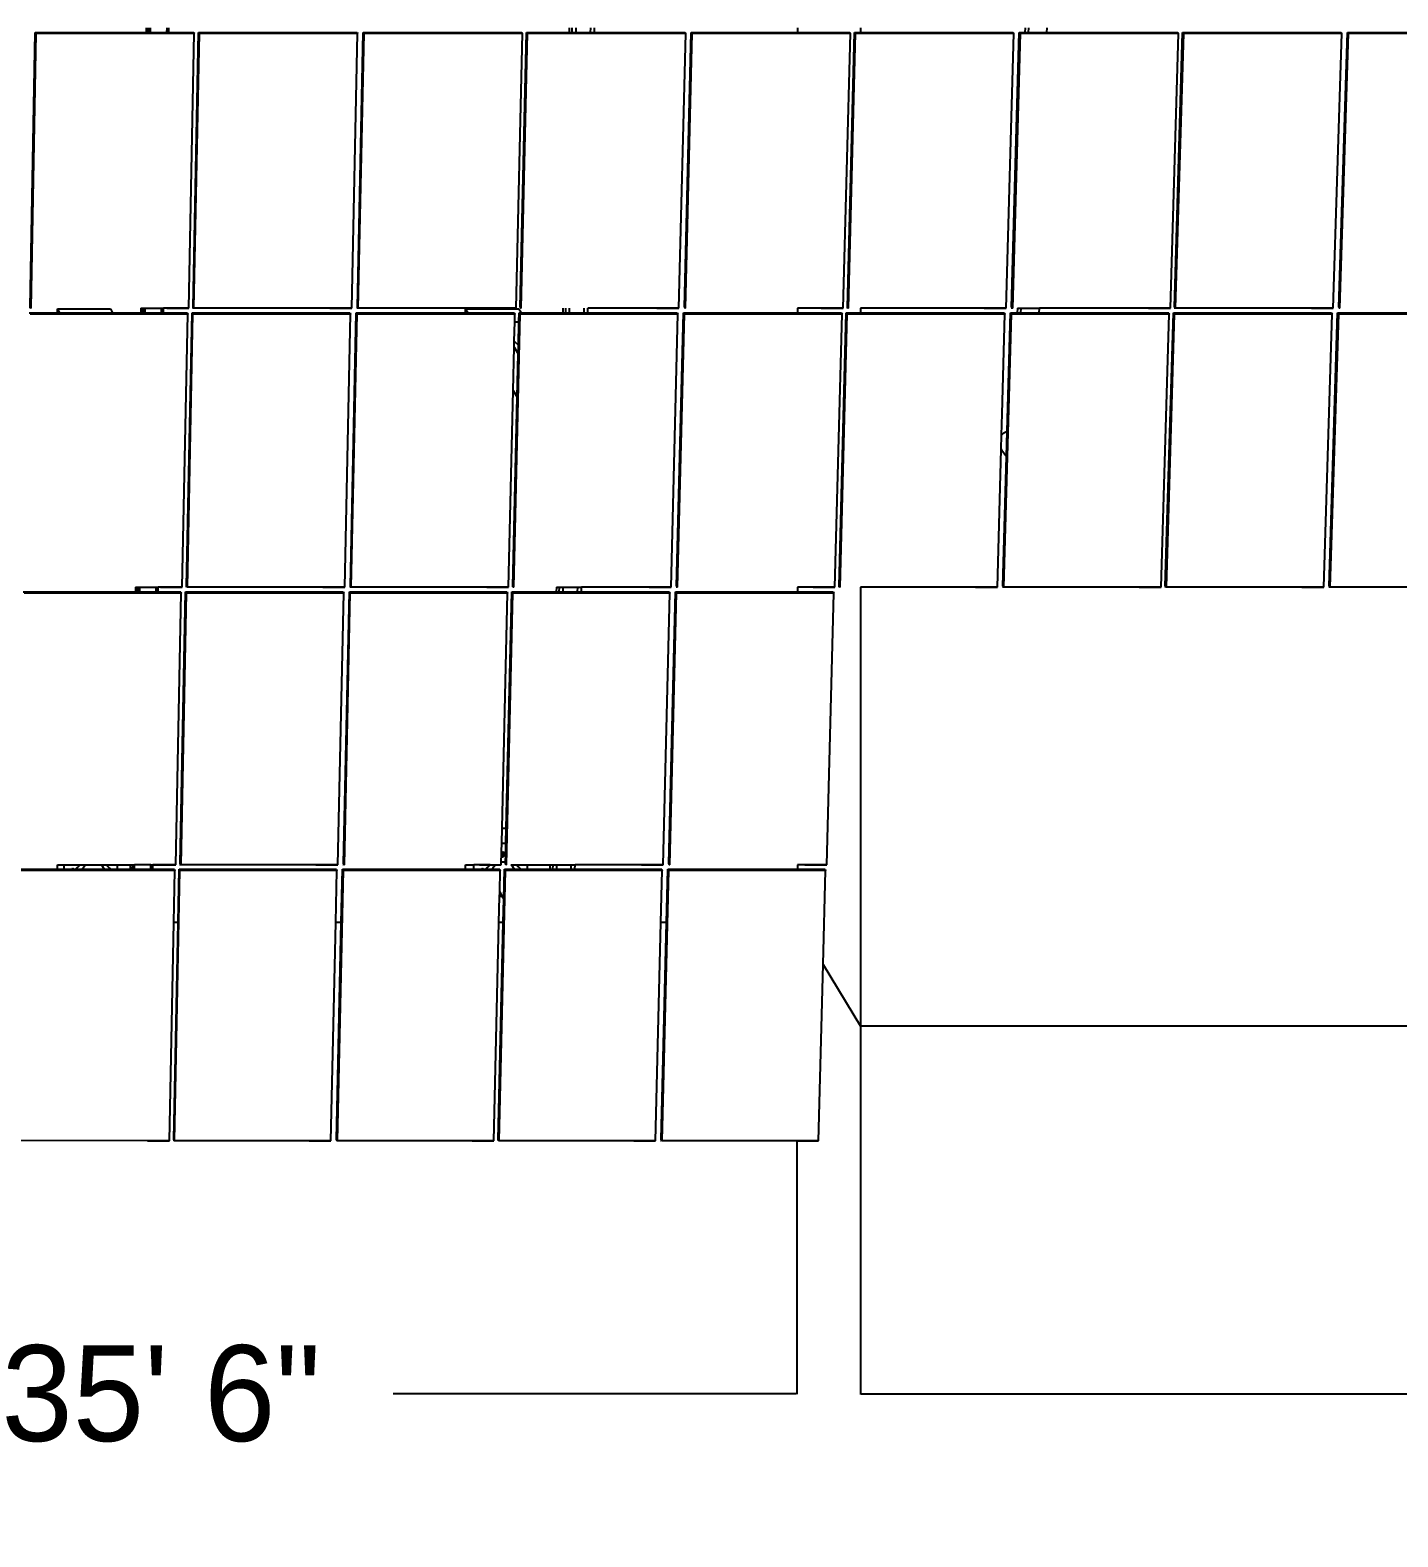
# Model space of a CAD drawing. Header units: inches. Extents: x -1856 to 1878, y -1863 to 1709.
# Drawn here: x 703 to 1216, y -1863 to -1297 of the extents above; entities that cross this region are included whole.
import ezdxf

# ---------------------------------------------------------------- set-up
doc = ezdxf.new("R2010")
doc.units = ezdxf.units.IN
doc.header["$MEASUREMENT"] = 0
doc.dimstyles.get("Standard").update_dxf_attribs({"dimtxt": 36, "dimasz": 0.18, "dimexe": 0.18, "dimexo": 0.0625, "dimgap": 0.09, "dimtad": 0, "dimtih": 1, "dimtoh": 1, "dimdec": 4, "dimzin": 0, "dimdsep": 46, "dimtxsty": 'Standard', "dimcen": 0.09, "dimclrd": 1, "dimclre": 1, "dimclrt": 1, "dimadec": 0, "dimazin": 0, "dimtfac": 1, "dimtdec": 4, "dimtofl": 0, "dimtmove": 0, "dimatfit": 3, "dimfxl": 1, "dimtolj": 1, "dimtzin": 0, "dimarcsym": 0})

# ---------------------------------------------------------------- blocks, each defined once
blk = doc.blocks.new('*D3')
at = {"color": 1, "lineweight": -2, "transparency": 16777216}
for p, q in [((1014.63, -1506.26), (1014.63, -1809.24)), ((1613.53, -1506.28), (1613.53, -1809.24)), ((1014.81, -1809.06), (1226.99, -1809.06)), ((1613.35, -1809.06), (1401.17, -1809.06))]:
    blk.add_line(p, q, dxfattribs=at)
at = {"color": 1, "transparency": 16777216}
for points in [[(1014.81, -1809.03), (1014.81, -1809.09), (1014.63, -1809.06)], [(1613.35, -1809.03), (1613.35, -1809.09), (1613.53, -1809.06)]]:
    blk.add_solid(points, dxfattribs=at)
at = {"layer": 'Defpoints', "color": 0, "transparency": 16777216}
for p in [(1014.63, -1506.2), (1613.53, -1506.22), (1613.53, -1809.06)]:
    blk.add_point(p, dxfattribs=at)
at = {"color": 1, "transparency": 16777216, "insert": (1314.08, -1809.06), "char_height": 36, "attachment_point": 5}
blk.add_mtext('\\A1;44\' 5"', dxfattribs=at)
blk = doc.blocks.new('*D4')
at = {"color": 1, "lineweight": -2, "transparency": 16777216}
for p, q in [((513.41, -1714.04), (513.41, -1809.21)), ((990.65, -1714.05), (990.65, -1809.21)), ((513.59, -1809.03), (664.94, -1809.03)), ((990.47, -1809.03), (839.12, -1809.03))]:
    blk.add_line(p, q, dxfattribs=at)
at = {"color": 1, "transparency": 16777216}
for points in [[(513.59, -1809), (513.59, -1809.06), (513.41, -1809.03)], [(990.47, -1809), (990.47, -1809.06), (990.65, -1809.03)]]:
    blk.add_solid(points, dxfattribs=at)
at = {"layer": 'Defpoints', "color": 0, "transparency": 16777216}
for p in [(513.41, -1713.98), (990.65, -1713.99), (990.65, -1809.03)]:
    blk.add_point(p, dxfattribs=at)
at = {"color": 1, "transparency": 16777216, "insert": (752.03, -1809.03), "char_height": 36, "attachment_point": 5}
blk.add_mtext('\\A1;35\' 6"', dxfattribs=at)

msp = doc.modelspace()

# ---------------------------------------------------------------- linework, layer by layer
for p, q in [((702.84806, -1401.00215), (704.74036, -1297.90076)), ((702.98799, -1401.44435), (704.88105, -1298.32357)), ((703.16978, -1401.44532), (705.06333, -1298.32454)), ((704.74036, -1297.90076), (704.88105, -1298.32357)), ((704.74036, -1297.90076), (746.33341, -1297.90141)), ((704.88105, -1298.32357), (705.06333, -1298.32454)), ((705.06333, -1298.32454), (705.14985, -1298.32357)), ((764.44288, -1298.32451), (705.14985, -1298.32357)), ((746.36724, -1296.11972), (746.33341, -1297.90141)), ((746.33341, -1297.90141), (747.27618, -1297.90143)), ((747.27618, -1297.90143), (747.31006, -1296.11974)), ((747.27618, -1297.90143), (747.9947, -1297.90144)), ((747.9947, -1297.90144), (748.02861, -1296.11975)), ((747.9947, -1297.90144), (754.17397, -1297.90154)), ((754.17397, -1297.90154), (754.20816, -1296.11986)), ((754.17397, -1297.90154), (754.89249, -1297.90155)), ((754.89249, -1297.90155), (754.92672, -1296.11988)), ((754.89249, -1297.90155), (764.2903, -1297.9017)), ((762.38986, -1401.44528), (764.44288, -1298.32451)), ((764.00326, -1401.00437), (766.06021, -1297.90299)), ((764.15537, -1401.44657), (766.21315, -1298.3258)), ((764.2903, -1297.9017), (764.44288, -1298.32451)), ((764.33716, -1401.44753), (766.39542, -1298.32677)), ((766.06021, -1297.90299), (766.21315, -1298.3258)), ((766.06021, -1297.90299), (825.61015, -1297.90392)), ((766.21315, -1298.3258), (766.39542, -1298.32677)), ((766.39542, -1298.32677), (766.48195, -1298.3258)), ((825.77497, -1298.32673), (766.48195, -1298.3258)), ((823.55724, -1401.44749), (825.77497, -1298.32673)), ((825.61015, -1297.90392), (825.77497, -1298.32673)), ((825.68809, -1401.00529), (827.91112, -1297.90392)), ((825.85248, -1401.44749), (828.0764, -1298.32673)), ((826.03427, -1401.44846), (828.25867, -1298.3277)), ((827.91112, -1297.90392), (828.0764, -1298.32673)), ((827.91112, -1297.90392), (887.46105, -1297.90485)), ((828.0764, -1298.32673), (828.25867, -1298.3277)), ((828.25867, -1298.3277), (828.3452, -1298.32673)), ((887.63822, -1298.32766), (828.3452, -1298.32673)), ((885.25434, -1401.44842), (887.63822, -1298.32766)), ((886.84328, -1401.0075), (889.23096, -1297.90614)), ((887.01985, -1401.44971), (889.40848, -1298.32895)), ((887.20163, -1401.45067), (889.59075, -1298.32992)), ((887.46105, -1297.90485), (887.63822, -1298.32766)), ((889.23096, -1297.90614), (889.40848, -1298.32895)), ((889.23096, -1297.90614), (905.21301, -1297.90639)), ((889.40848, -1298.32895), (889.59075, -1298.32992)), ((889.59075, -1298.32992), (889.67728, -1298.32895)), ((948.9703, -1298.32989), (889.67728, -1298.32895)), ((905.25405, -1296.12463), (905.21301, -1297.90639)), ((905.21301, -1297.90639), (906.35648, -1297.90641)), ((906.35648, -1297.90641), (906.39758, -1296.12465)), ((906.35648, -1297.90641), (907.79352, -1297.90643)), ((907.79352, -1297.90643), (907.83468, -1296.12468)), ((907.79352, -1297.90643), (913.25427, -1297.90652)), ((913.25427, -1297.90652), (913.29568, -1296.12478)), ((913.25427, -1297.90652), (914.69131, -1297.90654)), ((914.69131, -1297.90654), (914.73279, -1296.1248)), ((914.69131, -1297.90654), (948.78089, -1297.90708)), ((946.4217, -1401.45063), (948.9703, -1298.32989)), ((948.5281, -1401.00843), (951.08186, -1297.90708)), ((948.71695, -1401.45063), (951.27172, -1298.32989)), ((948.78089, -1297.90708), (948.9703, -1298.32989)), ((948.89873, -1401.4516), (951.454, -1298.33085)), ((951.08186, -1297.90708), (951.27172, -1298.32989)), ((951.08186, -1297.90708), (990.98928, -1297.9077)), ((951.27172, -1298.32989), (951.454, -1298.33085)), ((951.454, -1298.33085), (951.54053, -1298.32989)), ((1010.83354, -1298.33082), (951.54053, -1298.32989)), ((990.98928, -1296.126), (990.98928, -1297.9077)), ((990.98928, -1297.9077), (1010.63178, -1297.90801)), ((1008.1188, -1401.45156), (1010.83354, -1298.33082)), ((1009.68328, -1401.01064), (1012.40169, -1297.9093)), ((1009.88431, -1401.45285), (1012.60379, -1298.33211)), ((1010.06609, -1401.45381), (1012.78607, -1298.33308)), ((1010.63178, -1297.90801), (1010.83354, -1298.33082)), ((1012.40169, -1297.9093), (1012.60379, -1298.33211)), ((1012.40169, -1297.9093), (1014.63267, -1297.90933)), ((1012.60379, -1298.33211), (1012.78607, -1298.33308)), ((1012.78607, -1298.33308), (1012.8726, -1298.33211)), ((1072.1656, -1298.33304), (1012.8726, -1298.33211)), ((1014.63267, -1296.12754), (1014.63267, -1297.90933)), ((1014.63267, -1297.90933), (1071.95161, -1297.91023)), ((1069.28615, -1401.45377), (1072.1656, -1298.33304)), ((1071.36809, -1401.01157), (1074.25257, -1297.91023)), ((1071.5814, -1401.45377), (1074.46703, -1298.33304)), ((1071.76318, -1401.45474), (1074.6493, -1298.33401)), ((1071.95161, -1297.91023), (1072.1656, -1298.33304)), ((1074.25257, -1297.91023), (1074.46703, -1298.33304)), ((1074.25257, -1297.91023), (1076.35588, -1297.91026)), ((1074.46703, -1298.33304), (1074.6493, -1298.33401)), ((1074.6493, -1298.33401), (1074.73583, -1298.33304)), ((1134.02883, -1298.33397), (1074.73583, -1298.33304)), ((1076.40444, -1296.12847), (1076.35588, -1297.91026)), ((1076.35588, -1297.91026), (1077.71506, -1297.91029)), ((1077.71506, -1297.91029), (1077.76368, -1296.12849)), ((1077.71506, -1297.91029), (1084.61416, -1297.91039)), ((1084.61416, -1297.91039), (1084.66309, -1296.12862)), ((1084.61416, -1297.91039), (1133.80249, -1297.91116)), ((1130.98324, -1401.4547), (1134.02883, -1298.33397)), ((1132.52326, -1401.01378), (1135.57239, -1297.91246)), ((1132.74874, -1401.45599), (1135.79909, -1298.33527)), ((1132.93052, -1401.45695), (1135.98136, -1298.33624)), ((1133.80249, -1297.91116), (1134.02883, -1298.33397)), ((1135.57239, -1297.91246), (1135.79909, -1298.33527)), ((1135.57239, -1297.91246), (1195.1223, -1297.91339)), ((1135.79909, -1298.33527), (1135.98136, -1298.33624)), ((1135.98136, -1298.33624), (1136.06789, -1298.33527)), ((1195.36089, -1298.3362), (1136.06789, -1298.33527)), ((1192.15058, -1401.45691), (1195.36089, -1298.3362)), ((1194.20807, -1401.01471), (1197.42327, -1297.91339)), ((1194.44583, -1401.45691), (1197.66232, -1298.3362)), ((1194.6276, -1401.45788), (1197.84458, -1298.33717)), ((1195.1223, -1297.91339), (1195.36089, -1298.3362)), ((1197.42327, -1297.91339), (1197.66232, -1298.3362)), ((1197.42327, -1297.91339), (1235.98341, -1297.91399)), ((1197.66232, -1298.3362), (1197.84458, -1298.33717)), ((1197.84458, -1298.33717), (1197.93112, -1298.3362)), ((1257.22411, -1298.33713), (1197.93112, -1298.3362)), ((702.98799, -1401.44435), (702.84806, -1401.00215)), ((702.98799, -1401.44435), (702.9017, -1401.44532)), ((703.16978, -1401.44532), (702.98799, -1401.44435)), ((713.03037, -1401.6588), (732.97323, -1401.6588)), ((713.03037, -1403.19444), (713.03037, -1401.6588)), ((713.03037, -1401.6588), (713.81156, -1403.19445)), ((732.97323, -1401.6588), (733.77643, -1403.19476)), ((744.36699, -1401.44511), (744.33376, -1403.19492)), ((744.36699, -1401.44511), (745.30706, -1401.44513)), ((745.27379, -1403.19494), (745.30706, -1401.44513)), ((745.30706, -1401.44513), (746.02369, -1401.44514)), ((745.99038, -1403.19495), (746.02369, -1401.44514)), ((746.02369, -1401.44514), (752.18668, -1401.44525)), ((752.1531, -1403.19505), (752.18668, -1401.44525)), ((752.18668, -1401.44525), (752.90331, -1401.44526)), ((752.86969, -1403.19506), (752.90331, -1401.44526)), ((762.38986, -1401.44528), (752.90331, -1401.44526)), ((754.13812, -1401.44529), (762.38983, -1401.44658)), ((762.38983, -1401.44658), (762.38986, -1401.44528)), ((763.8666, -1401.44753), (763.801, -1401.44753)), ((764.15537, -1401.44657), (764.00326, -1401.00437)), ((764.15537, -1401.44657), (764.06908, -1401.44753)), ((764.33716, -1401.44753), (764.15537, -1401.44657)), ((764.42345, -1401.44657), (764.33716, -1401.44753)), ((823.55724, -1401.44749), (764.42345, -1401.44657)), ((815.30549, -1401.4475), (823.55721, -1401.44879)), ((823.55721, -1401.44879), (823.55724, -1401.44749)), ((825.5637, -1401.44846), (825.49811, -1401.44846)), ((825.85248, -1401.44749), (825.68809, -1401.00529)), ((825.85248, -1401.44749), (825.76619, -1401.44846)), ((826.03427, -1401.44846), (825.85248, -1401.44749)), ((885.25434, -1401.44842), (826.12056, -1401.44749)), ((866.34107, -1401.6588), (886.28393, -1401.6588)), ((866.34107, -1403.19805), (866.34107, -1401.6588)), ((866.34107, -1401.6588), (867.29246, -1403.19806)), ((877.0026, -1401.44843), (885.25431, -1401.44972)), ((885.25431, -1401.44972), (885.25434, -1401.44842)), ((886.28393, -1401.6588), (887.25821, -1403.19963)), ((886.73107, -1401.45067), (886.66547, -1401.45067)), ((887.01985, -1401.44971), (886.84328, -1401.0075)), ((887.01985, -1401.44971), (886.93355, -1401.45067)), ((887.20163, -1401.45067), (887.01985, -1401.44971)), ((902.82799, -1401.44999), (902.78768, -1403.19988)), ((903.92782, -1403.19989), (903.96818, -1401.45002)), ((905.36101, -1403.19992), (905.40144, -1401.45004)), ((910.80713, -1403.2), (910.8478, -1401.45014)), ((912.24032, -1403.20002), (912.28105, -1401.45017)), ((946.4217, -1401.45063), (912.28105, -1401.45017)), ((938.16996, -1401.45064), (946.42167, -1401.45193)), ((946.42167, -1401.45193), (946.4217, -1401.45063)), ((948.42817, -1401.4516), (948.36257, -1401.4516)), ((948.71695, -1401.45063), (948.5281, -1401.00843)), ((948.71695, -1401.45063), (948.63065, -1401.4516)), ((948.89873, -1401.4516), (948.71695, -1401.45063)), ((990.98928, -1401.4514), (990.98928, -1403.20122)), ((1008.1188, -1401.45156), (990.98928, -1401.4514)), ((999.86706, -1401.45157), (1008.11877, -1401.45286)), ((1008.11877, -1401.45286), (1008.1188, -1401.45156)), ((1009.59552, -1401.45381), (1009.52993, -1401.45381)), ((1009.88431, -1401.45285), (1009.68328, -1401.01064)), ((1009.88431, -1401.45285), (1009.79801, -1401.45381)), ((1010.06609, -1401.45381), (1009.88431, -1401.45285)), ((1014.63267, -1401.45293), (1014.63267, -1403.20155)), ((1069.28615, -1401.45377), (1014.63267, -1401.45293)), ((1061.03441, -1401.45378), (1069.28612, -1401.45507)), ((1069.28612, -1401.45507), (1069.28615, -1401.45377)), ((1071.29262, -1401.45474), (1071.22702, -1401.45474)), ((1071.5814, -1401.45377), (1071.36809, -1401.01157)), ((1071.5814, -1401.45377), (1071.4951, -1401.45474)), ((1071.76318, -1401.45474), (1071.5814, -1401.45377)), ((1073.5343, -1401.45381), (1073.48665, -1403.20243)), ((1073.5343, -1401.45381), (1074.88951, -1401.45383)), ((1074.8418, -1403.20245), (1074.88951, -1401.45383)), ((1074.88951, -1401.45383), (1081.77052, -1401.45396)), ((1081.7225, -1403.20256), (1081.77052, -1401.45396)), ((1130.98324, -1401.4547), (1081.77052, -1401.45396)), ((1122.7315, -1401.45471), (1130.9832, -1401.45599)), ((1130.9832, -1401.45599), (1130.98324, -1401.4547)), ((1132.45996, -1401.45695), (1132.39436, -1401.45695)), ((1132.74874, -1401.45599), (1132.52326, -1401.01378)), ((1132.74874, -1401.45599), (1132.66244, -1401.45695)), ((1132.93052, -1401.45695), (1132.74874, -1401.45599)), ((1192.15058, -1401.45691), (1133.01682, -1401.45599)), ((1183.89884, -1401.45692), (1192.15054, -1401.45821)), ((1192.15054, -1401.45821), (1192.15058, -1401.45691)), ((1194.15704, -1401.45788), (1194.09144, -1401.45788)), ((1194.44583, -1401.45691), (1194.20807, -1401.01471)), ((1194.44583, -1401.45691), (1194.35952, -1401.45788)), ((1194.6276, -1401.45788), (1194.44583, -1401.45691)), ((702.45356, -1403.19427), (713.03037, -1403.19444)), ((702.77519, -1403.63785), (702.86147, -1403.63688)), ((761.99187, -1403.63781), (702.86147, -1403.63688)), ((713.03037, -1403.19444), (713.81156, -1403.19445)), ((713.81156, -1403.19445), (733.77643, -1403.19476)), ((733.77643, -1403.19476), (744.33376, -1403.19492)), ((744.33376, -1403.19492), (745.27379, -1403.19494)), ((745.27379, -1403.19494), (745.99038, -1403.19495)), ((745.99038, -1403.19495), (752.1531, -1403.19505)), ((752.1531, -1403.19505), (752.86969, -1403.19506)), ((752.86969, -1403.19506), (761.8402, -1403.1952)), ((759.95104, -1506.19445), (761.99187, -1403.63781)), ((761.56051, -1505.73394), (763.60526, -1403.19648)), ((761.71172, -1506.19573), (763.75729, -1403.63909)), ((761.8402, -1403.1952), (761.99187, -1403.63781)), ((761.89301, -1506.19669), (763.93906, -1403.64006)), ((763.60526, -1403.19648), (763.75729, -1403.63909)), ((763.60526, -1403.19648), (822.9919, -1403.19741)), ((763.75729, -1403.63909), (763.93906, -1403.64006)), ((763.93906, -1403.64006), (764.02535, -1403.63909)), ((823.15575, -1403.64002), (764.02535, -1403.63909)), ((820.95109, -1506.19665), (823.15575, -1403.64002)), ((822.9919, -1403.19741), (823.15575, -1403.64002)), ((823.07664, -1505.73486), (825.28656, -1403.19741)), ((823.24006, -1506.19665), (825.45086, -1403.64002)), ((823.42135, -1506.19761), (825.63264, -1403.64099)), ((825.28656, -1403.19741), (825.45086, -1403.64002)), ((825.28656, -1403.19741), (866.34107, -1403.19805)), ((825.45086, -1403.64002), (825.63264, -1403.64099)), ((825.63264, -1403.64099), (825.71893, -1403.64002)), ((884.84932, -1403.64095), (825.71893, -1403.64002)), ((866.34107, -1403.19805), (867.29246, -1403.19806)), ((867.29246, -1403.19806), (884.67319, -1403.19834)), ((884.24011, -1506.19885), (886.61473, -1403.64223)), ((884.4214, -1506.19981), (886.7965, -1403.6432)), ((884.61585, -1413.74417), (884.78151, -1406.57529)), ((884.67319, -1403.19834), (884.84932, -1403.64095)), ((884.78151, -1406.57529), (884.84932, -1403.64095)), ((884.78151, -1406.57529), (886.36011, -1406.57529)), ((886.15844, -1415.28675), (886.36011, -1406.57529)), ((886.36011, -1406.57529), (886.43825, -1403.19962)), ((886.43825, -1403.19962), (886.61473, -1403.64223)), ((886.43825, -1403.19962), (887.25821, -1403.19963)), ((886.61473, -1403.64223), (886.7965, -1403.6432)), ((886.7965, -1403.6432), (886.88279, -1403.64223)), ((946.01318, -1403.64316), (886.88279, -1403.64223)), ((887.25821, -1403.19963), (902.78768, -1403.19988)), ((902.78768, -1403.19988), (903.92782, -1403.19989)), ((903.92782, -1403.19989), (905.36101, -1403.19992)), ((905.36101, -1403.19992), (910.80713, -1403.2)), ((910.80713, -1403.2), (912.24032, -1403.20002)), ((912.24032, -1403.20002), (945.82488, -1403.20055)), ((943.47948, -1506.19977), (946.01318, -1403.64316)), ((945.5807, -1505.73799), (948.11954, -1403.20055)), ((945.76845, -1506.19977), (948.3083, -1403.64316)), ((945.82488, -1403.20055), (946.01318, -1403.64316)), ((945.94973, -1506.20073), (948.49007, -1403.64412)), ((948.11954, -1403.20055), (948.3083, -1403.64316)), ((948.11954, -1403.20055), (990.98928, -1403.20122)), ((948.3083, -1403.64316), (948.49007, -1403.64412)), ((948.49007, -1403.64412), (948.57636, -1403.64316)), ((1007.70675, -1403.64409), (948.57636, -1403.64316)), ((990.98928, -1403.20122), (1007.50617, -1403.20147)), ((1005.00781, -1506.20069), (1007.70675, -1403.64409)), ((1006.56867, -1505.7389), (1009.27125, -1403.20146)), ((1006.76852, -1506.20069), (1009.47218, -1403.64408)), ((1006.94981, -1506.20164), (1009.65395, -1403.64504)), ((1007.50617, -1403.20147), (1007.70675, -1403.64409)), ((1009.27125, -1403.20146), (1009.47218, -1403.64408)), ((1009.27125, -1403.20146), (1014.63267, -1403.20155)), ((1009.47218, -1403.64408), (1009.65395, -1403.64504)), ((1009.65395, -1403.64504), (1009.74025, -1403.64408)), ((1068.87063, -1403.64501), (1009.74025, -1403.64408)), ((1014.63267, -1403.20155), (1068.65788, -1403.20239)), ((1067.82725, -1441.02357), (1068.87063, -1403.64501)), ((1068.29685, -1506.20161), (1071.16575, -1403.64501)), ((1068.47813, -1506.20257), (1071.34752, -1403.64597)), ((1068.65788, -1403.20239), (1068.87063, -1403.64501)), ((1069.71151, -1447.57572), (1070.95254, -1403.20239)), ((1070.95254, -1403.20239), (1071.16575, -1403.64501)), ((1070.95254, -1403.20239), (1073.48665, -1403.20243)), ((1071.16575, -1403.64501), (1071.34752, -1403.64597)), ((1071.34752, -1403.64597), (1071.43381, -1403.64501)), ((1130.56419, -1403.64593), (1071.43381, -1403.64501)), ((1073.48665, -1403.20243), (1074.8418, -1403.20245)), ((1074.8418, -1403.20245), (1081.7225, -1403.20256)), ((1081.7225, -1403.20256), (1130.33916, -1403.20332)), ((1127.53621, -1506.20253), (1130.56419, -1403.64593)), ((1129.0727, -1505.74202), (1132.1042, -1403.2046)), ((1129.29688, -1506.20381), (1132.32959, -1403.64722)), ((1129.47816, -1506.20477), (1132.51136, -1403.64818)), ((1130.33916, -1403.20332), (1130.56419, -1403.64593)), ((1132.1042, -1403.2046), (1132.32959, -1403.64722)), ((1132.1042, -1403.2046), (1191.49082, -1403.20553)), ((1132.32959, -1403.64722), (1132.51136, -1403.64818)), ((1132.51136, -1403.64818), (1132.59766, -1403.64722)), ((1191.72803, -1403.64814), (1132.59766, -1403.64722)), ((1188.53623, -1506.20473), (1191.72803, -1403.64814)), ((1190.58881, -1505.74294), (1193.78548, -1403.20553)), ((1190.8252, -1506.20473), (1194.02314, -1403.64814)), ((1191.00648, -1506.20569), (1194.20491, -1403.64911)), ((1191.49082, -1403.20553), (1191.72803, -1403.64814)), ((1193.78548, -1403.20553), (1194.02314, -1403.64814)), ((1193.78548, -1403.20553), (1232.68866, -1403.20614)), ((1194.02314, -1403.64814), (1194.20491, -1403.64911)), ((1194.20491, -1403.64911), (1194.29121, -1403.64814)), ((1253.42158, -1403.64907), (1194.29121, -1403.64814)), ((884.56196, -1416.07665), (884.61557, -1413.75639)), ((884.61557, -1413.75639), (884.61585, -1413.74417)), ((884.61557, -1413.75639), (886.15816, -1415.29898)), ((884.61585, -1413.74417), (886.15844, -1415.28675)), ((884.18663, -1432.31869), (884.56196, -1416.07665)), ((884.56196, -1416.07665), (886.08376, -1418.51288)), ((885.70715, -1434.78181), (886.08376, -1418.51288)), ((886.08376, -1418.51288), (886.15816, -1415.29898)), ((886.15816, -1415.29898), (886.15844, -1415.28675)), ((882.47943, -1506.19757), (884.18663, -1432.31869)), ((884.06458, -1505.73706), (885.70715, -1434.78181)), ((884.18663, -1432.31869), (885.70715, -1434.78181)), ((1067.60246, -1449.0765), (1067.82725, -1441.02357)), ((1068.39235, -1448.26673), (1069.41535, -1447.65903)), ((1069.41535, -1447.65903), (1069.71151, -1447.57572)), ((1069.44405, -1457.13865), (1069.71151, -1447.57572)), ((1067.45466, -1454.37165), (1067.60246, -1449.0765)), ((1067.60246, -1449.0765), (1068.39235, -1448.26673)), ((1066.00788, -1506.20161), (1067.45314, -1454.426)), ((1067.45314, -1454.426), (1067.45466, -1454.37165)), ((1067.45314, -1454.426), (1067.63046, -1454.6676)), ((1067.63046, -1454.6676), (1067.45466, -1454.37165)), ((1067.63046, -1454.6676), (1069.44405, -1457.13865)), ((1068.08478, -1505.73982), (1069.44405, -1457.13865)), ((700.17927, -1507.91189), (742.34505, -1507.91254)), ((759.55428, -1508.375), (700.58561, -1508.37408)), ((742.37768, -1506.19429), (742.34505, -1507.91254)), ((742.34505, -1507.91254), (743.28235, -1507.91256)), ((742.37768, -1506.19429), (743.31502, -1506.1943)), ((743.28235, -1507.91256), (743.31502, -1506.1943)), ((743.28235, -1507.91256), (743.99703, -1507.91257)), ((743.31502, -1506.1943), (744.02974, -1506.19432)), ((743.99703, -1507.91257), (744.02974, -1506.19432)), ((743.99703, -1507.91257), (750.14328, -1507.91266)), ((744.02974, -1506.19432), (750.17625, -1506.19443)), ((750.14328, -1507.91266), (750.17625, -1506.19443)), ((750.14328, -1507.91266), (750.85796, -1507.91267)), ((750.17625, -1506.19443), (750.89097, -1506.19444)), ((750.85796, -1507.91267), (750.89097, -1506.19444)), ((750.85796, -1507.91267), (759.40351, -1507.91281)), ((759.95104, -1506.19445), (750.89097, -1506.19444)), ((751.72187, -1506.19446), (759.95101, -1506.19574)), ((757.52552, -1610.37212), (759.55428, -1508.375)), ((759.13108, -1609.89224), (761.16374, -1507.91409)), ((759.2814, -1610.37339), (761.31486, -1508.37628)), ((759.40351, -1507.91281), (759.55428, -1508.375)), ((759.46219, -1610.37435), (761.49614, -1508.37724)), ((759.95101, -1506.19574), (759.95104, -1506.19445)), ((761.16374, -1507.91409), (761.31486, -1508.37628)), ((761.16374, -1507.91409), (820.38797, -1507.91501)), ((761.31486, -1508.37628), (761.49614, -1508.37724)), ((761.42373, -1506.19669), (761.35831, -1506.19669)), ((761.49614, -1508.37724), (761.58219, -1508.37628)), ((761.71172, -1506.19573), (761.56051, -1505.73394)), ((820.55085, -1508.3772), (761.58219, -1508.37628)), ((761.71172, -1506.19573), (761.62566, -1506.19669)), ((761.89301, -1506.19669), (761.71172, -1506.19573)), ((820.95109, -1506.19665), (761.97907, -1506.19573)), ((812.72193, -1506.19666), (820.95107, -1506.19794)), ((818.35917, -1610.37431), (820.55085, -1508.3772)), ((820.38797, -1507.91501), (820.55085, -1508.3772)), ((820.47943, -1609.89316), (822.67636, -1507.91501)), ((820.6419, -1610.37431), (822.83969, -1508.3772)), ((820.82269, -1610.37526), (823.02097, -1508.37816)), ((820.95107, -1506.19794), (820.95109, -1506.19665)), ((822.67636, -1507.91501), (822.83969, -1508.3772)), ((822.67636, -1507.91501), (881.90059, -1507.91593)), ((822.83969, -1508.3772), (823.02097, -1508.37816)), ((822.95207, -1506.19761), (822.88666, -1506.19761)), ((823.02097, -1508.37816), (823.10702, -1508.3772)), ((823.24006, -1506.19665), (823.07664, -1505.73486)), ((882.07568, -1508.37812), (823.10702, -1508.3772)), ((823.24006, -1506.19665), (823.154, -1506.19761)), ((823.42135, -1506.19761), (823.24006, -1506.19665)), ((882.47943, -1506.19757), (823.50741, -1506.19665)), ((874.25027, -1506.19758), (882.47941, -1506.19886)), ((880.03658, -1596.6556), (882.07568, -1508.37812)), ((881.47554, -1610.3765), (883.83626, -1508.3794)), ((881.60741, -1596.6556), (883.66082, -1507.91721)), ((881.65634, -1610.37745), (884.01754, -1508.38036)), ((881.90059, -1507.91593), (882.07568, -1508.37812)), ((882.47941, -1506.19886), (882.47943, -1506.19757)), ((883.66082, -1507.91721), (883.83626, -1508.3794)), ((883.66082, -1507.91721), (900.37561, -1507.91747)), ((883.83626, -1508.3794), (884.01754, -1508.38036)), ((883.95212, -1506.19981), (883.88671, -1506.19981)), ((884.01754, -1508.38036), (884.10359, -1508.3794)), ((884.24011, -1506.19885), (884.06458, -1505.73706)), ((943.07224, -1508.38032), (884.10359, -1508.3794)), ((884.24011, -1506.19885), (884.15405, -1506.19981)), ((884.4214, -1506.19981), (884.24011, -1506.19885)), ((900.41519, -1506.19914), (900.37561, -1507.91747)), ((900.37561, -1507.91747), (901.51245, -1507.91748)), ((900.41519, -1506.19914), (901.55208, -1506.19917)), ((901.51245, -1507.91748), (901.55208, -1506.19917)), ((901.51245, -1507.91748), (902.94181, -1507.91751)), ((901.55208, -1506.19917), (902.9815, -1506.19919)), ((902.94181, -1507.91751), (902.9815, -1506.19919)), ((902.94181, -1507.91751), (908.37337, -1507.91759)), ((902.9815, -1506.19919), (908.41331, -1506.19929)), ((908.37337, -1507.91759), (908.41331, -1506.19929)), ((908.37337, -1507.91759), (909.80273, -1507.91761)), ((908.41331, -1506.19929), (909.84273, -1506.19932)), ((909.80273, -1507.91761), (909.84273, -1506.19932)), ((909.80273, -1507.91761), (942.88504, -1507.91813)), ((943.47948, -1506.19977), (909.84273, -1506.19932)), ((935.25031, -1506.19978), (943.47945, -1506.20106)), ((940.55331, -1610.37741), (943.07224, -1508.38032)), ((942.64938, -1609.89626), (945.17343, -1507.91813)), ((942.83603, -1610.37741), (945.36108, -1508.38032)), ((942.88504, -1507.91813), (943.07224, -1508.38032)), ((943.01683, -1610.37837), (945.54236, -1508.38128)), ((943.47945, -1506.20106), (943.47948, -1506.19977)), ((945.17343, -1507.91813), (945.36108, -1508.38032)), ((945.17343, -1507.91813), (990.98928, -1507.91884)), ((945.36108, -1508.38032), (945.54236, -1508.38128)), ((945.48046, -1506.20073), (945.41504, -1506.20073)), ((945.54236, -1508.38128), (945.62841, -1508.38032)), ((945.76845, -1506.19977), (945.5807, -1505.73799)), ((1004.59706, -1508.38124), (945.62841, -1508.38032)), ((945.76845, -1506.19977), (945.68239, -1506.20073)), ((945.94973, -1506.20073), (945.76845, -1506.19977)), ((990.98928, -1506.20059), (990.98928, -1507.91884)), ((1005.00781, -1506.20069), (990.98928, -1506.20059)), ((990.98928, -1507.91884), (1004.39765, -1507.91905)), ((996.77864, -1506.2007), (1005.00778, -1506.20198)), ((1001.9138, -1610.37833), (1004.59706, -1508.38124)), ((1004.39765, -1507.91905), (1004.59706, -1508.38124)), ((1005.00778, -1506.20198), (1005.00781, -1506.20069)), ((1006.48053, -1506.20164), (1006.41511, -1506.20164)), ((1006.76852, -1506.20069), (1006.56867, -1505.7389)), ((1006.76852, -1506.20069), (1006.68246, -1506.20164)), ((1006.94981, -1506.20164), (1006.76852, -1506.20069)), ((1014.63267, -1506.20083), (1014.63267, -1671.04905)), ((1066.00788, -1506.20161), (1014.63267, -1506.20083)), ((1057.77872, -1506.20161), (1066.00785, -1506.2029)), ((1066.00785, -1506.2029), (1066.00788, -1506.20161)), ((1068.00886, -1506.20257), (1067.94344, -1506.20257)), ((1068.29685, -1506.20161), (1068.08478, -1505.73982)), ((1068.29685, -1506.20161), (1068.21079, -1506.20257)), ((1068.47813, -1506.20257), (1068.29685, -1506.20161)), ((1127.53621, -1506.20253), (1068.5642, -1506.20161)), ((1119.30704, -1506.20253), (1127.53617, -1506.20382)), ((1127.53617, -1506.20382), (1127.53621, -1506.20253)), ((1129.00888, -1506.20477), (1128.94347, -1506.20477)), ((1129.29688, -1506.20381), (1129.0727, -1505.74202)), ((1129.29688, -1506.20381), (1129.21081, -1506.20477)), ((1129.47816, -1506.20477), (1129.29688, -1506.20381)), ((1188.53623, -1506.20473), (1129.56423, -1506.20381)), ((1180.30707, -1506.20473), (1188.53619, -1506.20602)), ((1188.53619, -1506.20602), (1188.53623, -1506.20473)), ((1190.5372, -1506.20569), (1190.47179, -1506.20569)), ((1190.8252, -1506.20473), (1190.58881, -1505.74294)), ((1190.8252, -1506.20473), (1190.73913, -1506.20569)), ((1191.00648, -1506.20569), (1190.8252, -1506.20473)), ((1250.06455, -1506.20565), (1191.09255, -1506.20473)), ((879.90721, -1602.25607), (880.03658, -1596.6556)), ((880.03658, -1596.6556), (881.60741, -1596.6556)), ((881.47781, -1602.25607), (881.60741, -1596.6556)), ((879.74221, -1609.39924), (879.81407, -1606.28838)), ((879.81407, -1606.28838), (879.81688, -1606.16649)), ((879.81407, -1606.28838), (879.96393, -1606.40338)), ((879.81688, -1606.16649), (880.10629, -1605.87708)), ((879.81688, -1606.16649), (879.81827, -1606.10634)), ((879.81827, -1606.10634), (879.835, -1605.38209)), ((879.81827, -1606.10634), (880.08549, -1605.83913)), ((879.835, -1605.38209), (879.90721, -1602.25607)), ((879.835, -1605.38209), (880.08549, -1605.83913)), ((879.92314, -1606.65166), (879.85699, -1606.73788)), ((879.93318, -1606.66169), (879.86702, -1606.74791)), ((879.93318, -1606.66169), (879.86702, -1606.74791)), ((879.93318, -1606.66169), (879.86702, -1606.74791)), ((879.90721, -1602.25607), (881.47781, -1602.25607)), ((880.00936, -1606.5855), (879.92314, -1606.65166)), ((879.94321, -1606.67172), (880.02649, -1606.60781)), ((879.96393, -1606.40338), (880.21692, -1606.50817)), ((880.10977, -1606.54391), (880.00936, -1606.5855)), ((880.02649, -1606.60781), (880.12347, -1606.56764)), ((880.0694, -1606.68616), (880.16639, -1606.64599)), ((880.08549, -1605.83913), (880.46759, -1605.45702)), ((880.08549, -1605.83913), (880.10629, -1605.87708)), ((880.10629, -1605.87708), (880.4884, -1605.49497)), ((880.21752, -1606.52972), (880.10977, -1606.54391)), ((880.12347, -1606.56764), (880.22755, -1606.55394)), ((880.16639, -1606.64599), (880.27047, -1606.63228)), ((880.21692, -1606.50817), (880.4884, -1606.54391)), ((880.32527, -1606.54391), (880.21752, -1606.52972)), ((880.22755, -1606.55394), (880.33163, -1606.56764)), ((880.27047, -1606.63228), (880.37456, -1606.64599)), ((880.42567, -1606.5855), (880.32527, -1606.54391)), ((880.33163, -1606.56764), (880.42861, -1606.60781)), ((880.37456, -1606.64599), (880.47154, -1606.68616)), ((880.51189, -1606.65166), (880.42567, -1606.5855)), ((880.42861, -1606.60781), (880.51189, -1606.67172)), ((880.46759, -1605.45702), (881.20929, -1606.19872)), ((880.46759, -1605.45702), (880.4884, -1605.49497)), ((880.4884, -1605.49497), (881.19959, -1606.20616)), ((880.4884, -1605.49497), (880.4884, -1606.53829)), ((880.4884, -1605.49497), (880.4884, -1606.53829)), ((880.4884, -1605.49497), (880.4884, -1606.53829)), ((880.4884, -1606.54391), (880.75989, -1606.50817)), ((880.57805, -1606.73788), (880.51189, -1606.65166)), ((880.58808, -1606.74791), (880.52192, -1606.66169)), ((880.58808, -1606.74791), (880.52192, -1606.66169)), ((880.58808, -1606.74791), (880.52192, -1606.66169)), ((880.75989, -1606.50817), (881.01287, -1606.40338)), ((881.01287, -1606.40338), (881.23012, -1606.23668)), ((881.19959, -1606.20616), (881.20929, -1606.19872)), ((881.19959, -1606.20616), (881.23012, -1606.23668)), ((881.20929, -1606.19872), (881.23012, -1606.23668)), ((881.20929, -1606.19872), (881.38257, -1606.372)), ((881.23012, -1606.23668), (881.38218, -1606.38875)), ((881.31182, -1609.42946), (881.38218, -1606.38875)), ((881.38218, -1606.38875), (881.38257, -1606.372)), ((881.38257, -1606.372), (881.47781, -1602.25607)), ((697.91738, -1612.05832), (713.03037, -1612.05856)), ((713.03037, -1612.05856), (713.03037, -1610.37147)), ((713.03037, -1610.37147), (715.53142, -1610.37151)), ((713.03037, -1612.05856), (715.53142, -1612.0586)), ((715.53142, -1612.0586), (715.53142, -1610.37151)), ((715.53142, -1610.37151), (721.56275, -1610.37162)), ((715.53142, -1612.0586), (718.45637, -1612.05864)), ((718.45808, -1612.05452), (718.45637, -1612.05864)), ((718.45637, -1612.05864), (719.18017, -1612.05865)), ((718.52417, -1611.96838), (718.45808, -1612.05452)), ((718.61031, -1611.90228), (718.52417, -1611.96838)), ((718.71062, -1611.86073), (718.61031, -1611.90228)), ((718.81827, -1611.84656), (718.71062, -1611.86073)), ((718.92592, -1611.86073), (718.81827, -1611.84656)), ((719.02623, -1611.90228), (718.92592, -1611.86073)), ((719.11236, -1611.96838), (719.02623, -1611.90228)), ((719.17846, -1612.05452), (719.11236, -1611.96838)), ((719.18017, -1612.05865), (719.17846, -1612.05452)), ((719.18017, -1612.05865), (719.87571, -1612.05866)), ((719.87571, -1612.05866), (721.56275, -1610.37162)), ((719.87571, -1612.05866), (719.93083, -1612.05866)), ((719.93083, -1612.05866), (721.61787, -1610.37162)), ((719.93083, -1612.05866), (722.3964, -1612.0587)), ((721.56275, -1610.37162), (721.61787, -1610.37162)), ((721.61787, -1610.37162), (723.64801, -1610.37166)), ((722.3964, -1612.0587), (722.92951, -1611.10824)), ((722.3964, -1612.0587), (730.60348, -1612.05883)), ((722.92951, -1611.10824), (723.64801, -1610.37166)), ((723.64801, -1610.37166), (729.32715, -1610.37176)), ((729.32715, -1610.37176), (729.99218, -1611.02047)), ((729.32715, -1610.37176), (731.37136, -1610.3718)), ((729.99218, -1611.02047), (730.58568, -1612.01955)), ((730.58568, -1612.01955), (730.60348, -1612.05883)), ((730.60348, -1612.05883), (733.05842, -1612.05887)), ((731.37136, -1610.3718), (732.85546, -1611.85591)), ((731.37136, -1610.3718), (731.39213, -1610.3718)), ((731.39213, -1610.3718), (732.87939, -1611.85906)), ((731.39213, -1610.3718), (735.54422, -1610.37188)), ((732.85546, -1611.85591), (733.05842, -1612.05887)), ((732.87939, -1611.85906), (732.85546, -1611.85591)), ((732.87939, -1611.85906), (733.0792, -1612.05887)), ((732.8921, -1611.86073), (732.87939, -1611.85906)), ((732.99241, -1611.90228), (732.8921, -1611.86073)), ((733.07855, -1611.96838), (732.99241, -1611.90228)), ((733.05842, -1612.05887), (733.0792, -1612.05887)), ((733.14465, -1612.05452), (733.07855, -1611.96838)), ((733.0792, -1612.05887), (733.14663, -1612.05887)), ((733.14465, -1612.05452), (733.14663, -1612.05887)), ((733.14663, -1612.05887), (735.54422, -1612.05891)), ((735.54422, -1610.37188), (735.54422, -1612.05891)), ((735.54422, -1610.37188), (740.39922, -1610.37196)), ((735.54422, -1612.05891), (740.36719, -1612.05898)), ((740.39922, -1610.37196), (740.36719, -1612.05898)), ((740.36719, -1612.05898), (741.30177, -1612.059)), ((740.39922, -1610.37196), (741.33386, -1610.37198)), ((741.30177, -1612.059), (741.33386, -1610.37198)), ((741.30177, -1612.059), (742.01455, -1612.05901)), ((741.33386, -1610.37198), (742.04666, -1610.37199)), ((742.01455, -1612.05901), (742.04666, -1610.37199)), ((742.01455, -1612.05901), (748.14442, -1612.0591)), ((748.1768, -1610.37211), (742.04666, -1610.37199)), ((748.14442, -1612.0591), (748.1768, -1610.37211)), ((748.14442, -1612.0591), (748.8572, -1612.05911)), ((748.1768, -1610.37211), (748.8896, -1610.37212)), ((748.8572, -1612.05911), (748.8896, -1610.37212)), ((748.8572, -1612.05911), (756.9801, -1612.05924)), ((757.52552, -1610.37212), (748.8896, -1610.37212)), ((749.3188, -1610.37213), (757.52549, -1610.3734)), ((756.9801, -1612.05924), (757.12998, -1612.54079)), ((757.52549, -1610.3734), (757.52552, -1610.37212)), ((758.33609, -1632.10957), (758.73553, -1612.06051)), ((758.73553, -1612.06051), (758.88576, -1612.54206)), ((758.73553, -1612.06051), (817.79825, -1612.06143)), ((758.9942, -1610.37435), (758.92896, -1610.37435)), ((759.2814, -1610.37339), (759.13108, -1609.89224)), ((759.2814, -1610.37339), (759.19558, -1610.37435)), ((759.46219, -1610.37435), (759.2814, -1610.37339)), ((818.35917, -1610.37431), (759.54802, -1610.37339)), ((810.15245, -1610.37431), (818.35915, -1610.37559)), ((817.79825, -1612.06143), (817.96017, -1612.54298)), ((818.35915, -1610.37559), (818.35917, -1610.37431)), ((819.64868, -1632.10957), (820.08039, -1612.06143)), ((820.08039, -1612.06143), (820.24276, -1612.54298)), ((820.08039, -1612.06143), (866.34107, -1612.06214)), ((820.35469, -1610.37526), (820.28945, -1610.37526)), ((820.6419, -1610.37431), (820.47943, -1609.89316)), ((820.6419, -1610.37431), (820.55607, -1610.37526)), ((820.82269, -1610.37526), (820.6419, -1610.37431)), ((866.34107, -1612.06214), (866.34107, -1610.37514)), ((866.34107, -1610.37514), (869.37987, -1610.37519)), ((866.34107, -1612.06214), (869.37987, -1612.06219)), ((869.37987, -1612.06219), (869.37987, -1610.37519)), ((875.54939, -1610.37523), (869.37987, -1610.37519)), ((869.37987, -1612.06219), (872.30333, -1612.06224)), ((871.51295, -1610.37523), (879.71964, -1610.37651)), ((872.30653, -1612.05452), (872.30333, -1612.06224)), ((872.30333, -1612.06224), (873.03012, -1612.06225)), ((872.37263, -1611.96838), (872.30653, -1612.05452)), ((872.45877, -1611.90228), (872.37263, -1611.96838)), ((872.55908, -1611.86073), (872.45877, -1611.90228)), ((872.66672, -1611.84656), (872.55908, -1611.86073)), ((872.77437, -1611.86073), (872.66672, -1611.84656)), ((872.87468, -1611.90228), (872.77437, -1611.86073)), ((872.96082, -1611.96838), (872.87468, -1611.90228)), ((873.02691, -1612.05452), (872.96082, -1611.96838)), ((873.03012, -1612.06225), (873.02691, -1612.05452)), ((873.03012, -1612.06225), (873.86236, -1612.06226)), ((873.86236, -1612.06226), (875.54939, -1610.37523)), ((873.86236, -1612.06226), (873.92111, -1612.06226)), ((873.92111, -1612.06226), (875.60814, -1610.37523)), ((873.92111, -1612.06226), (876.38826, -1612.0623)), ((875.54939, -1610.37523), (875.60814, -1610.37523)), ((875.60814, -1610.37523), (877.63841, -1610.37523)), ((876.38826, -1612.0623), (876.92339, -1611.10824)), ((876.38826, -1612.0623), (879.1431, -1612.06234)), ((876.92339, -1611.10824), (877.63841, -1610.37523)), ((877.63841, -1610.37523), (879.71967, -1610.37523)), ((879.1431, -1612.06234), (879.31717, -1612.5439)), ((879.71964, -1610.37651), (879.71967, -1610.37523)), ((879.71967, -1610.37523), (879.74221, -1609.39924)), ((879.74221, -1609.39924), (879.85256, -1609.36819)), ((879.8154, -1606.83828), (879.80121, -1606.94603)), ((879.80121, -1606.94603), (879.8154, -1607.05378)), ((879.82543, -1606.84831), (879.81124, -1606.95606)), ((879.82543, -1606.84831), (879.81124, -1606.95606)), ((879.82543, -1606.84831), (879.81124, -1606.95606)), ((879.81124, -1606.95606), (879.82543, -1607.06381)), ((879.81124, -1606.95606), (879.82543, -1607.06381)), ((879.81124, -1606.95606), (879.82543, -1607.06381)), ((879.85699, -1606.73788), (879.8154, -1606.83828)), ((879.8154, -1607.05378), (879.85699, -1607.15418)), ((879.86702, -1606.74791), (879.82543, -1606.84831)), ((879.86702, -1606.74791), (879.82543, -1606.84831)), ((879.86702, -1606.74791), (879.82543, -1606.84831)), ((879.82543, -1606.95606), (879.83913, -1606.85199)), ((879.83913, -1607.06014), (879.82543, -1606.95606)), ((879.82543, -1607.06381), (879.86702, -1607.16422)), ((879.82543, -1607.06381), (879.86702, -1607.16422)), ((879.82543, -1607.06381), (879.86702, -1607.16422)), ((879.83913, -1606.85199), (879.8793, -1606.755)), ((879.8793, -1607.15712), (879.83913, -1607.06014)), ((881.01455, -1609.35375), (879.85256, -1609.36819)), ((879.85699, -1607.15418), (879.92314, -1607.2404)), ((879.86702, -1607.16422), (879.92447, -1607.23908)), ((879.86702, -1607.16422), (879.92447, -1607.23908)), ((879.86702, -1607.16422), (879.92447, -1607.23908)), ((879.86833, -1607.03443), (879.88203, -1606.93034)), ((879.88203, -1607.13851), (879.86833, -1607.03443)), ((879.8793, -1606.755), (879.94321, -1606.67172)), ((879.8793, -1607.15712), (879.92221, -1607.2355)), ((879.902, -1607.1867), (879.8793, -1607.15712)), ((879.88203, -1606.93034), (879.92221, -1606.83336)), ((879.902, -1607.1867), (879.88203, -1607.13851)), ((879.92221, -1607.2355), (879.902, -1607.1867)), ((879.9345, -1607.22905), (879.902, -1607.1867)), ((879.92221, -1606.83336), (879.98612, -1606.75007)), ((879.92447, -1607.23908), (879.92221, -1607.2355)), ((879.92314, -1607.2404), (879.92447, -1607.23908)), ((879.92447, -1607.23908), (879.9345, -1607.22905)), ((879.98612, -1607.31878), (879.92447, -1607.23908)), ((879.92447, -1607.23908), (879.92882, -1607.24476)), ((879.92447, -1607.23908), (879.92882, -1607.24476)), ((879.92447, -1607.23908), (879.92882, -1607.24476)), ((879.92882, -1607.24476), (879.93318, -1607.25044)), ((879.92882, -1607.24476), (879.93318, -1607.25044)), ((879.92882, -1607.24476), (879.93318, -1607.25044)), ((879.93318, -1607.25044), (880.0194, -1607.31659)), ((879.93318, -1607.25044), (880.0194, -1607.31659)), ((879.93318, -1607.25044), (880.0194, -1607.31659)), ((879.9345, -1607.22905), (880.21752, -1606.94603)), ((879.94321, -1607.2404), (879.9345, -1607.22905)), ((879.94321, -1606.67172), (880.00617, -1606.73468)), ((880.02649, -1607.30431), (879.94321, -1607.2404)), ((879.98612, -1606.75007), (880.00617, -1606.73468)), ((880.0694, -1607.38269), (879.98612, -1607.31878)), ((880.00617, -1606.73468), (880.0694, -1606.68616)), ((880.00617, -1606.73468), (880.21752, -1606.94603)), ((880.0194, -1607.31659), (880.1198, -1607.35818)), ((880.0194, -1607.31659), (880.1198, -1607.35818)), ((880.0194, -1607.31659), (880.1198, -1607.35818)), ((880.12347, -1607.34448), (880.02649, -1607.30431)), ((880.16639, -1607.42286), (880.0694, -1607.38269)), ((880.1198, -1607.35818), (880.22755, -1607.37237)), ((880.1198, -1607.35818), (880.22755, -1607.37237)), ((880.1198, -1607.35818), (880.22755, -1607.37237)), ((880.22755, -1607.35818), (880.12347, -1607.34448)), ((880.27047, -1607.43657), (880.16639, -1607.42286)), ((880.51189, -1607.2404), (880.21752, -1606.94603)), ((880.22755, -1607.35818), (880.22755, -1606.95606)), ((880.22755, -1607.35818), (880.22755, -1606.95606)), ((880.22755, -1607.35818), (880.22755, -1606.95606)), ((880.33163, -1607.34448), (880.22755, -1607.35818)), ((880.22755, -1607.36102), (880.22755, -1607.35818)), ((880.22755, -1607.37237), (880.3353, -1607.35818)), ((880.22755, -1607.36102), (880.22755, -1607.35818)), ((880.22755, -1607.37237), (880.3353, -1607.35818)), ((880.22755, -1607.36102), (880.22755, -1607.35818)), ((880.22755, -1607.37237), (880.3353, -1607.35818)), ((880.22755, -1607.37237), (880.22755, -1607.36102)), ((880.22755, -1607.37237), (880.22755, -1607.36102)), ((880.22755, -1607.37237), (880.22755, -1607.36102)), ((880.37456, -1607.42286), (880.27047, -1607.43657)), ((880.42567, -1607.30656), (880.33163, -1607.34448)), ((880.3353, -1607.35818), (880.4357, -1607.31659)), ((880.3353, -1607.35818), (880.4357, -1607.31659)), ((880.3353, -1607.35818), (880.4357, -1607.31659)), ((880.47154, -1607.38269), (880.37456, -1607.42286)), ((880.42567, -1607.30656), (880.51189, -1607.2404)), ((880.4357, -1607.31659), (880.52192, -1607.25044)), ((880.4357, -1607.31659), (880.52192, -1607.25044)), ((880.4357, -1607.31659), (880.52192, -1607.25044)), ((880.47154, -1606.68616), (880.55483, -1606.75007)), ((880.55483, -1607.31878), (880.47154, -1607.38269)), ((880.51189, -1606.67172), (880.5758, -1606.755)), ((880.51189, -1607.2404), (880.57805, -1607.15418)), ((880.52192, -1607.25044), (880.58808, -1607.16422)), ((880.52192, -1607.25044), (880.58808, -1607.16422)), ((880.52192, -1607.25044), (880.58808, -1607.16422)), ((880.55483, -1606.75007), (880.59595, -1606.80366)), ((880.61874, -1607.2355), (880.55483, -1607.31878)), ((880.5758, -1606.755), (880.59595, -1606.80366)), ((880.5758, -1606.755), (880.61407, -1606.82484)), ((880.61407, -1606.82484), (880.57805, -1606.73788)), ((880.57805, -1607.15418), (880.61432, -1607.06663)), ((880.62967, -1606.84831), (880.58808, -1606.74791)), ((880.62967, -1606.84831), (880.58808, -1606.74791)), ((880.62967, -1606.84831), (880.58808, -1606.74791)), ((880.58808, -1607.16422), (880.6285, -1607.06663)), ((880.58808, -1607.16422), (880.6285, -1607.06663)), ((880.58808, -1607.16422), (880.6285, -1607.06663)), ((880.59595, -1606.80366), (880.61597, -1606.85199)), ((880.59595, -1606.80366), (880.61626, -1606.83013)), ((880.61626, -1606.83013), (880.61407, -1606.82484)), ((880.61432, -1607.06663), (880.61597, -1607.06014)), ((880.61597, -1606.85199), (880.62967, -1606.95606)), ((880.62967, -1606.95606), (880.61597, -1607.06014)), ((880.61597, -1607.06014), (880.61964, -1607.05378)), ((880.61626, -1606.83013), (880.61874, -1606.83336)), ((880.61964, -1606.83828), (880.61626, -1606.83013)), ((880.61874, -1606.83336), (880.65891, -1606.93034)), ((880.65891, -1607.13851), (880.61874, -1607.2355)), ((880.63382, -1606.94603), (880.61964, -1606.83828)), ((880.61964, -1607.05378), (880.63382, -1606.94603)), ((880.6285, -1607.06663), (880.62967, -1607.06381)), ((880.6285, -1607.06663), (880.62967, -1607.06381)), ((880.6285, -1607.06663), (880.62967, -1607.06381)), ((880.64386, -1606.95606), (880.62967, -1606.84831)), ((880.64386, -1606.95606), (880.62967, -1606.84831)), ((880.64386, -1606.95606), (880.62967, -1606.84831)), ((880.62967, -1607.06381), (880.64386, -1606.95606)), ((880.62967, -1607.06381), (880.64386, -1606.95606)), ((880.62967, -1607.06381), (880.64386, -1606.95606)), ((880.63758, -1623.34506), (880.89853, -1612.06361)), ((880.65891, -1606.93034), (880.67261, -1607.03443)), ((880.67261, -1607.03443), (880.65891, -1607.13851)), ((880.89853, -1612.06361), (881.07295, -1612.54517)), ((880.89853, -1612.06361), (884.60377, -1612.06367)), ((881.01455, -1609.35375), (881.31182, -1609.42946)), ((881.18834, -1610.37745), (881.1231, -1610.37745)), ((881.30104, -1609.89535), (881.31182, -1609.42946)), ((881.47554, -1610.3765), (881.30104, -1609.89535)), ((881.47554, -1610.3765), (881.38972, -1610.37745)), ((881.65634, -1610.37745), (881.47554, -1610.3765)), ((883.32592, -1610.37653), (883.98606, -1611.02047)), ((883.32592, -1610.37653), (885.37, -1610.37657)), ((883.98606, -1611.02047), (884.57956, -1612.01955)), ((884.57956, -1612.01955), (884.60377, -1612.06367)), ((884.60377, -1612.06367), (887.05714, -1612.06371)), ((885.37, -1610.37657), (887.05714, -1612.06371)), ((885.37, -1610.37657), (885.38714, -1610.37657)), ((885.38714, -1610.37657), (887.07428, -1612.06371)), ((885.38714, -1610.37657), (889.39268, -1610.37664)), ((887.05714, -1612.06371), (887.07428, -1612.06371)), ((887.07428, -1612.06371), (889.39268, -1612.06375)), ((889.39268, -1610.37664), (889.39268, -1612.06375)), ((889.39268, -1610.37664), (898.01556, -1610.3768)), ((889.39268, -1612.06375), (897.9767, -1612.06388)), ((898.01556, -1610.3768), (897.9767, -1612.06388)), ((897.9767, -1612.06388), (899.11025, -1612.0639)), ((898.01556, -1610.3768), (899.14916, -1610.37682)), ((899.11025, -1612.0639), (899.14916, -1610.37682)), ((899.11025, -1612.0639), (900.5358, -1612.06392)), ((899.14916, -1610.37682), (900.57477, -1610.37684)), ((900.5358, -1612.06392), (900.57477, -1610.37684)), ((900.5358, -1612.06392), (905.95289, -1612.064)), ((900.57477, -1610.37684), (905.9921, -1610.37694)), ((905.95289, -1612.064), (905.9921, -1610.37694)), ((905.95289, -1612.064), (907.37844, -1612.06402)), ((905.9921, -1610.37694), (907.41771, -1610.37697)), ((907.37844, -1612.06402), (907.41771, -1610.37697)), ((907.37844, -1612.06402), (939.96124, -1612.06453)), ((940.55331, -1610.37741), (907.41771, -1610.37697)), ((932.34659, -1610.37742), (940.55328, -1610.3787)), ((939.96124, -1612.06453), (940.14735, -1612.54608)), ((940.55328, -1610.3787), (940.55331, -1610.37741)), ((941.74743, -1632.10957), (942.24338, -1612.06453)), ((942.24338, -1612.06453), (942.42994, -1612.54608)), ((942.24338, -1612.06453), (990.98928, -1612.06529)), ((942.54883, -1610.37837), (942.48359, -1610.37837)), ((942.83603, -1610.37741), (942.64938, -1609.89626)), ((942.83603, -1610.37741), (942.75021, -1610.37837)), ((943.01683, -1610.37837), (942.83603, -1610.37741)), ((990.98928, -1610.37829), (990.98928, -1612.06529)), ((1001.9138, -1610.37833), (990.98928, -1610.37829)), ((990.98928, -1612.06529), (1001.30609, -1612.06545)), ((993.70708, -1610.37834), (1001.91376, -1610.37961)), ((1001.30609, -1612.06545), (1001.50434, -1612.547)), ((1001.91376, -1610.37961), (1001.9138, -1610.37833)), ((757.12998, -1612.54079), (698.32217, -1612.53987)), ((756.74093, -1632.10957), (757.12998, -1612.54079)), ((756.8643, -1713.98422), (758.88576, -1612.54206)), ((757.04461, -1713.98517), (759.06655, -1612.54302)), ((758.88576, -1612.54206), (759.06655, -1612.54302)), ((759.06655, -1612.54302), (759.15236, -1612.54206)), ((817.96017, -1612.54298), (759.15236, -1612.54206)), ((817.53991, -1632.10957), (817.96017, -1612.54298)), ((818.05787, -1713.98514), (820.24276, -1612.54298)), ((818.23817, -1713.98608), (820.42355, -1612.54393)), ((820.24276, -1612.54298), (820.42355, -1612.54393)), ((820.42355, -1612.54393), (820.50937, -1612.54298)), ((879.31717, -1612.5439), (820.50937, -1612.54298)), ((878.72602, -1713.98731), (881.07295, -1612.54517)), ((878.90632, -1713.98826), (881.25373, -1612.54612)), ((879.13186, -1620.56946), (879.31717, -1612.5439)), ((881.07295, -1612.54517), (881.25373, -1612.54612)), ((881.25373, -1612.54612), (881.33955, -1612.54517)), ((940.14735, -1612.54608), (881.33955, -1612.54517)), ((939.66439, -1632.10957), (940.14735, -1612.54608)), ((939.91957, -1713.98822), (942.42994, -1612.54608)), ((940.09987, -1713.98917), (942.61072, -1612.54704)), ((942.42994, -1612.54608), (942.61072, -1612.54704)), ((942.61072, -1612.54704), (942.69655, -1612.54608)), ((1001.50434, -1612.547), (942.69655, -1612.54608)), ((1000.57473, -1647.89632), (1001.50434, -1612.547)), ((878.86541, -1632.10957), (879.09263, -1622.26888)), ((879.09263, -1622.26888), (879.12299, -1620.95377)), ((880.05377, -1622.26888), (879.09263, -1622.26888)), ((879.12299, -1620.95377), (879.13186, -1620.56946)), ((879.59807, -1621.42885), (879.12299, -1620.95377)), ((879.13186, -1620.56946), (879.59807, -1621.42885)), ((879.59807, -1621.42885), (880.05377, -1622.26888)), ((880.05377, -1622.26888), (880.63758, -1623.34506)), ((880.43485, -1632.10957), (880.63758, -1623.34506)), ((755.1132, -1713.98296), (756.74093, -1632.10957)), ((756.71487, -1713.48393), (758.33609, -1632.10957)), ((758.33609, -1632.10957), (756.74093, -1632.10957)), ((815.78135, -1713.98514), (817.53991, -1632.10957)), ((819.64868, -1632.10957), (817.53991, -1632.10957)), ((817.89636, -1713.48484), (819.64868, -1632.10957)), ((876.97492, -1713.98605), (878.86541, -1632.10957)), ((878.55253, -1713.48701), (880.43485, -1632.10957)), ((880.43485, -1632.10957), (878.86541, -1632.10957)), ((937.64306, -1713.98822), (939.66439, -1632.10957)), ((941.74743, -1632.10957), (939.66439, -1632.10957)), ((939.734, -1713.48793), (941.74743, -1632.10957)), ((998.83662, -1713.98914), (1000.57473, -1647.89632)), ((1000.57473, -1647.89632), (1014.63267, -1671.04905)), ((1559.13025, -1671.04905), (1014.63267, -1671.04905)), ((755.1132, -1713.98296), (696.46203, -1713.98205)), ((746.9288, -1713.98296), (755.11317, -1713.98423)), ((755.11317, -1713.98423), (755.1132, -1713.98296)), ((756.57788, -1713.98517), (756.51282, -1713.98517)), ((756.8643, -1713.98422), (756.71487, -1713.48393)), ((756.8643, -1713.98422), (756.77871, -1713.98517)), ((757.04461, -1713.98517), (756.8643, -1713.98422)), ((815.78135, -1713.98514), (757.1302, -1713.98422)), ((807.59696, -1713.98514), (815.78133, -1713.98641)), ((815.78133, -1713.98641), (815.78135, -1713.98514)), ((817.77145, -1713.98608), (817.70638, -1713.98608)), ((818.05787, -1713.98514), (817.89636, -1713.48484)), ((818.05787, -1713.98514), (817.97228, -1713.98608)), ((818.23817, -1713.98608), (818.05787, -1713.98514)), ((876.97492, -1713.98605), (818.32376, -1713.98514)), ((868.79052, -1713.98605), (876.97489, -1713.98732)), ((876.97489, -1713.98732), (876.97492, -1713.98605)), ((878.43959, -1713.98826), (878.37453, -1713.98826)), ((878.72602, -1713.98731), (878.55253, -1713.48701)), ((878.72602, -1713.98731), (878.64042, -1713.98826)), ((878.90632, -1713.98826), (878.72602, -1713.98731)), ((937.64306, -1713.98822), (878.99191, -1713.98731)), ((929.45867, -1713.98823), (937.64303, -1713.9895)), ((937.64303, -1713.9895), (937.64306, -1713.98822)), ((939.63315, -1713.98917), (939.56809, -1713.98917)), ((939.91957, -1713.98822), (939.734, -1713.48793)), ((939.91957, -1713.98822), (939.83398, -1713.98917)), ((940.09987, -1713.98917), (939.91957, -1713.98822)), ((998.83662, -1713.98914), (940.18547, -1713.98822)), ((990.65222, -1713.98914), (998.83658, -1713.99041)), ((998.83658, -1713.99041), (998.83662, -1713.98914))]:
    msp.add_line(p, q)

# ---------------------------------------------------------------- dimensions: what is measured, and where the dimension line sits
for base, p1, p2, text, picture, middle in [((1613.53485, -1809.05814), (1014.63267, -1506.20083), (1613.53485, -1506.21567), '44\' 5"', '*D3', (1314.08376, -1809.05814)), ((990.65222, -1809.02814), (513.40671, -1713.97805), (990.65222, -1713.98914), '35\' 6"', '*D4', (752.02946, -1809.02814))]:
    dim = msp.add_linear_dim(base=base, p1=p1, p2=p2, text=text, dimstyle='Standard')
    dim.commit()
    dim.dimension.update_dxf_attribs({"geometry": picture, "text_midpoint": middle})

doc.saveas('drawing.dxf')
